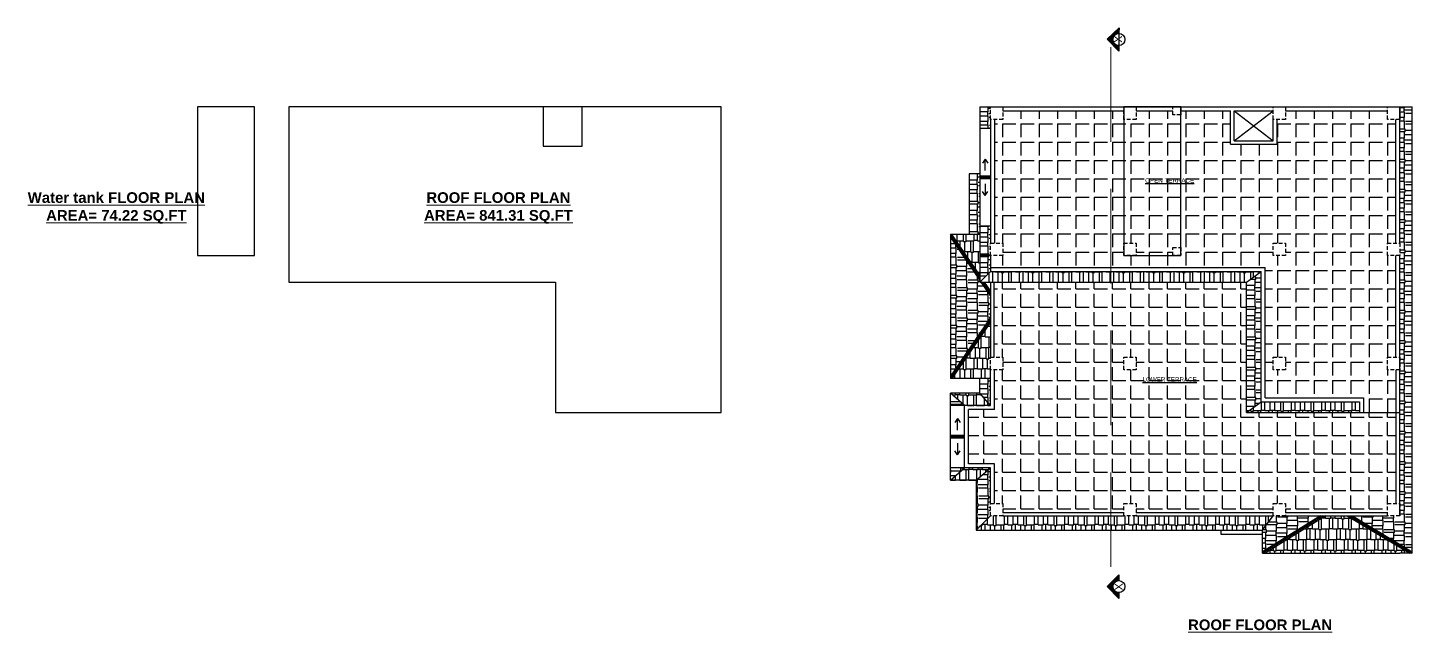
# Model space of a CAD drawing. Header units: inches. Extents: x 3672 to 10975, y -27382 to -746.
# Drawn here: x 7305 to 8862, y -27382 to -26702 of the extents above; entities that cross this region are included whole.
import ezdxf

# ---------------------------------------------------------------- set-up
doc = ezdxf.new("R2010")
doc.units = ezdxf.units.IN
doc.header["$LTSCALE"] = 17
doc.header["$MEASUREMENT"] = 0
doc.linetypes.add('21_FP_00$0$HIDDEN', pattern=[0.375, 0.25, -0.125])
doc.linetypes.add('PHANTOM2', pattern=[1.25, 0.625, -0.125, 0.125, -0.125, 0.125, -0.125])
for name, color, linetype, lineweight in [('25 BOT BAR', 12, 'Continuous', 25), ('aa_section_line', 2, 'PHANTOM2', 13), ('DOOR & WIN', 1, 'Continuous', 25), ('OUTLINE', 1, 'Continuous', 25), ('TEXT', 231, 'Continuous', 20)]:
    doc.layers.add(name, color=color, linetype=linetype, lineweight=lineweight)
doc.layers.add('A-Sect-Iden', color=111, linetype='Continuous')
doc.styles.add('HEADING', font='swissel.ttf')
pattern_1 = [(0, (-1622.927, -4452.103), (25.5, 12), [6, -5, 7, -3, 9, -4]), (0, (-1616.927, -4451.603), (25.5, 12), [5, -19, 4, -6]), (0, (-1604.927, -4452.853), (25.5, 12), [3, -31]), (90, (-1622.927, -4452.103), (-8.5, 12), [11.5, -36.5]), (90, (-1616.927, -4452.103), (-8.5, 12), [11.25, -36.75]), (90, (-1611.927, -4452.103), (-8.5, 12), [10.5, -37.5]), (90, (-1604.927, -4452.853), (-8.5, 12), [11.5, -36.5]), (90, (-1601.927, -4452.853), (-8.5, 12), [11.5, -36.5]), (90, (-1592.927, -4452.103), (-8.5, 12), [11, -37])]
pattern_2 = [(0, (-1622.927, -4452.103), (0, 20.625), [15, -5.625]), (90, (-1622.927, -4452.103), (-20.625, 1e-15), [15, -5.625])]
pattern_3 = [(270, (-1622.927, -4452.103), (20.625, -4e-15), [15, -5.625]), (0, (-1622.927, -4452.103), (5e-15, 20.625), [15, -5.625])]
pattern_4 = [(90, (-1622.927, -5629.158), (-12, 25.5), [6, -5, 7, -3, 9, -4]), (90, (-1623.427, -5623.158), (-12, 25.5), [5, -19, 4, -6]), (90, (-1622.177, -5611.158), (-12, 25.5), [3, -31]), (180, (-1622.927, -5629.158), (-12, -8.5), [11.5, -36.5]), (180, (-1622.927, -5623.158), (-12, -8.5), [11.25, -36.75]), (180, (-1622.927, -5618.158), (-12, -8.5), [10.5, -37.5]), (180, (-1622.177, -5611.158), (-12, -8.5), [11.5, -36.5]), (180, (-1622.177, -5608.158), (-12, -8.5), [11.5, -36.5]), (180, (-1622.927, -5599.158), (-12, -8.5), [11, -37])]
pattern_5 = [(90, (-1622.927, -4452.103), (-12, 25.5), [6, -5, 7, -3, 9, -4]), (90, (-1623.427, -4446.103), (-12, 25.5), [5, -19, 4, -6]), (90, (-1622.177, -4434.103), (-12, 25.5), [3, -31]), (180, (-1622.927, -4452.103), (-12, -8.5), [11.5, -36.5]), (180, (-1622.927, -4446.103), (-12, -8.5), [11.25, -36.75]), (180, (-1622.927, -4441.103), (-12, -8.5), [10.5, -37.5]), (180, (-1622.177, -4434.103), (-12, -8.5), [11.5, -36.5]), (180, (-1622.177, -4431.103), (-12, -8.5), [11.5, -36.5]), (180, (-1622.927, -4422.103), (-12, -8.5), [11, -37])]
pattern_6 = [(0, (-1622.927, -5629.158), (25.5, 12), [6, -5, 7, -3, 9, -4]), (0, (-1616.927, -5628.658), (25.5, 12), [5, -19, 4, -6]), (0, (-1604.927, -5629.908), (25.5, 12), [3, -31]), (90, (-1622.927, -5629.158), (-8.5, 12), [11.5, -36.5]), (90, (-1616.927, -5629.158), (-8.5, 12), [11.25, -36.75]), (90, (-1611.927, -5629.158), (-8.5, 12), [10.5, -37.5]), (90, (-1604.927, -5629.908), (-8.5, 12), [11.5, -36.5]), (90, (-1601.927, -5629.908), (-8.5, 12), [11.5, -36.5]), (90, (-1592.927, -5629.158), (-8.5, 12), [11, -37])]
pattern_7 = [(0, (-1622.927, -8396.556), (25.5, 12), [6, -5, 7, -3, 9, -4]), (0, (-1616.927, -8396.056), (25.5, 12), [5, -19, 4, -6]), (0, (-1604.927, -8397.306), (25.5, 12), [3, -31]), (90, (-1622.927, -8396.556), (-8.5, 12), [11.5, -36.5]), (90, (-1616.927, -8396.556), (-8.5, 12), [11.25, -36.75]), (90, (-1611.927, -8396.556), (-8.5, 12), [10.5, -37.5]), (90, (-1604.927, -8397.306), (-8.5, 12), [11.5, -36.5]), (90, (-1601.927, -8397.306), (-8.5, 12), [11.5, -36.5]), (90, (-1592.927, -8396.556), (-8.5, 12), [11, -37])]
pattern_8 = [(90, (-1622.927, -8396.556), (-12, 25.5), [6, -5, 7, -3, 9, -4]), (90, (-1623.427, -8390.556), (-12, 25.5), [5, -19, 4, -6]), (90, (-1622.177, -8378.556), (-12, 25.5), [3, -31]), (180, (-1622.927, -8396.556), (-12, -8.5), [11.5, -36.5]), (180, (-1622.927, -8390.556), (-12, -8.5), [11.25, -36.75]), (180, (-1622.927, -8385.556), (-12, -8.5), [10.5, -37.5]), (180, (-1622.177, -8378.556), (-12, -8.5), [11.5, -36.5]), (180, (-1622.177, -8375.556), (-12, -8.5), [11.5, -36.5]), (180, (-1622.927, -8366.556), (-12, -8.5), [11, -37])]
pattern_9 = [(90, (-2469.849, -6522.477), (-12, 25.5), [6, -5, 7, -3, 9, -4]), (90, (-2470.349, -6516.477), (-12, 25.5), [5, -19, 4, -6]), (90, (-2469.099, -6504.477), (-12, 25.5), [3, -31]), (180, (-2469.849, -6522.477), (-12, -8.5), [11.5, -36.5]), (180, (-2469.849, -6516.477), (-12, -8.5), [11.25, -36.75]), (180, (-2469.849, -6511.477), (-12, -8.5), [10.5, -37.5]), (180, (-2469.099, -6504.477), (-12, -8.5), [11.5, -36.5]), (180, (-2469.099, -6501.477), (-12, -8.5), [11.5, -36.5]), (180, (-2469.849, -6492.477), (-12, -8.5), [11, -37])]
pattern_10 = [(0, (-2469.849, -6522.477), (25.5, 12), [6, -5, 7, -3, 9, -4]), (0, (-2463.849, -6521.977), (25.5, 12), [5, -19, 4, -6]), (0, (-2451.849, -6523.227), (25.5, 12), [3, -31]), (90, (-2469.849, -6522.477), (-8.5, 12), [11.5, -36.5]), (90, (-2463.849, -6522.477), (-8.5, 12), [11.25, -36.75]), (90, (-2458.849, -6522.477), (-8.5, 12), [10.5, -37.5]), (90, (-2451.849, -6523.227), (-8.5, 12), [11.5, -36.5]), (90, (-2448.849, -6523.227), (-8.5, 12), [11.5, -36.5]), (90, (-2439.849, -6522.477), (-8.5, 12), [11, -37])]

msp = doc.modelspace()

# ---------------------------------------------------------------- hatches: boundary and pattern name
at = {"layer": 'A-Sect-Iden', "ltscale": 0.5}
h = msp.add_hatch(dxfattribs=at)
h.set_pattern_fill('ANSI37', color=2, scale=5, style=0)
h.set_pattern_definition([(45, (-17317.18, -32896.2919), (-0.441941738, 0.441941738), []), (135, (-17317.18, -32896.2919), (-0.441941738, -0.441941738), [])])
h.paths.add_polyline_path([(8531.8, -26721.5), (8531.8, -26728), (8518.7, -26714.6), (8532, -26701.5), (8532, -26708, 1)])
h = msp.add_hatch(dxfattribs=at)
h.set_pattern_fill('ANSI37', color=2, scale=5, style=0)
h.set_pattern_definition([(45, (-17317.1554, -33511.6658), (-0.441941738, 0.441941738), []), (135, (-17317.1554, -33511.6658), (-0.441941738, -0.441941738), [])])
h.paths.add_polyline_path([(8531.9, -27336.9), (8531.9, -27343.4), (8518.7, -27330.1), (8531.9, -27316.9), (8531.9, -27323.4, 1)])
at = {"layer": 'OUTLINE'}
h = msp.add_hatch(dxfattribs=at)
h.set_pattern_fill('AR-RSHKE', color=8, angle=90)
h.set_pattern_definition(pattern_5)
h.paths.add_polyline_path([(8375.4, -26814.7), (8387.4, -26814.7), (8387.4, -26804.7), (8387.4, -26790.7), (8375.4, -26790.7)])
h = msp.add_hatch(dxfattribs=at)
h.set_pattern_fill('AR-RSHKE', color=8, angle=90)
h.set_pattern_definition(pattern_4)
h.paths.add_polyline_path([(8833.8, -27250.7), (8794.5, -27250.7), (8861.8, -27291), (8861.8, -26790.7), (8847.8, -26790.7), (8847.8, -26804.7), (8847.8, -26943.7), (8847.8, -26957.7), (8847.8, -27250.7)])
h = msp.add_hatch(dxfattribs=at)
h.set_pattern_fill('ANGLE', color=8, scale=75, angle=270)
h.set_pattern_definition(pattern_3)
h.paths.add_polyline_path([(8522.9, -26795.2), (8401.4, -26795.2), (8401.4, -26804.7), (8391.9, -26804.7), (8391.9, -26943.7), (8401.4, -26943.7), (8401.4, -26957.7), (8387.4, -26957.7), (8387.4, -26971.2), (8522.9, -26971.2)])
h = msp.add_hatch(dxfattribs=at)
h.set_pattern_fill('ANGLE', color=8, scale=75, angle=270)
h.set_pattern_definition(pattern_3)
h.paths.add_polyline_path([(8709.9, -26832.7), (8657.4, -26832.7), (8657.4, -26795.2), (8601.4, -26795.2), (8601.4, -26799.7), (8592.4, -26799.7), (8592.4, -26795.2), (8551.4, -26795.2), (8551.4, -26804.7), (8537.4, -26804.7), (8537.4, -26795.2), (8522.9, -26795.2), (8522.9, -26971.2), (8696.4, -26971.2), (8696.4, -27117.7), (8806.8, -27117.7), (8806.8, -27134.2), (8843.8, -27134.2), (8843.8, -27086.2), (8833.8, -27086.2), (8833.8, -27072.2), (8843.3, -27072.2), (8843.3, -26957.7), (8833.8, -26957.7), (8833.8, -26943.7), (8843.3, -26943.7), (8843.3, -26804.7), (8833.8, -26804.7), (8833.8, -26795.2), (8719.4, -26795.2), (8719.4, -26804.7), (8709.9, -26804.7)])
h.paths.add_polyline_path([(8719.4, -26943.7), (8719.4, -26957.7), (8705.4, -26957.7), (8705.4, -26943.7)], flags=16)
h.paths.add_polyline_path([(8601.4, -26948.7), (8601.4, -26957.7), (8592.4, -26957.7), (8592.4, -26948.7)], flags=16)
h.paths.add_polyline_path([(8551.4, -26943.7), (8551.4, -26957.7), (8537.4, -26957.7), (8537.4, -26943.7)], flags=16)
h.paths.add_polyline_path([(8719.4, -27072.2), (8719.4, -27086.2), (8705.4, -27086.2), (8705.4, -27072.2)], flags=16)
h.paths.add_polyline_path([(8560.2, -26878.1), (8617.8, -26878.1), (8617.8, -26867.8), (8560.2, -26867.8)], flags=24)
h = msp.add_hatch(dxfattribs=at)
h.set_pattern_fill('AR-RSHKE', color=8, angle=90)
h.set_pattern_definition(pattern_8)
h.paths.add_polyline_path([(8363.4, -26934), (8375.4, -26934), (8375.4, -26865.7), (8363.4, -26865.7)])
h = msp.add_hatch(dxfattribs=at)
h.set_pattern_fill('AR-RSHKE', color=8)
h.set_pattern_definition(pattern_6)
h.paths.add_polyline_path([(8375.4, -26934), (8344.2, -26934), (8375.4, -26979.7)])
h = msp.add_hatch(dxfattribs=at)
h.set_pattern_fill('AR-RSHKE', color=8, angle=90)
h.set_pattern_definition(pattern_5)
h.paths.add_polyline_path([(8387.4, -26924.7), (8375.4, -26924.7), (8375.4, -26987.7), (8387.4, -26975.7)])
h = msp.add_hatch(dxfattribs=at)
h.set_pattern_fill('AR-RSHKE', color=8, angle=90)
h.set_pattern_definition(pattern_4)
h.paths.add_polyline_path([(8377.2, -26987.7), (8375.4, -26987.7), (8375.4, -26985), (8342.4, -26936.6), (8342.4, -27093.3), (8387.4, -27027.3), (8387.4, -27002.6)])
h = msp.add_hatch(dxfattribs=at)
h.set_pattern_fill('AR-RSHKE', color=8)
h.set_pattern_definition(pattern_1)
h.paths.add_polyline_path([(8387.4, -26975.7), (8375.4, -26987.7), (8522.9, -26987.7), (8522.9, -26975.7)])
h.paths.add_polyline_path([(8522.9, -26975.7), (8522.9, -26987.7), (8675.4, -26987.7), (8691.9, -26975.7)])
h = msp.add_hatch(dxfattribs=at)
h.set_pattern_fill('AR-RSHKE', color=8, angle=90)
h.set_pattern_definition(pattern_5)
h.paths.add_polyline_path([(8675.4, -27134.2), (8691.9, -27122.2), (8691.9, -26975.7), (8675.4, -26987.7)])
h = msp.add_hatch(dxfattribs=at)
h.set_pattern_fill('ANGLE', color=8, scale=75)
h.set_pattern_definition(pattern_2)
h.paths.add_polyline_path([(8391.9, -27131), (8362.9, -27131), (8362.9, -27192), (8391.9, -27192), (8391.9, -27236.7), (8401.4, -27236.7), (8401.4, -27246.7), (8522.9, -27246.7), (8522.9, -26987.7), (8391.4, -26987.7), (8391.4, -27072.2), (8401.4, -27072.2), (8401.4, -27086.2), (8391.9, -27086.2)])
h = msp.add_hatch(dxfattribs=at)
h.set_pattern_fill('ANGLE', color=8, scale=75)
h.set_pattern_definition(pattern_2)
h.paths.add_polyline_path([(8705.4, -27246.7), (8705.4, -27236.7), (8719.4, -27236.7), (8719.4, -27246.7), (8833.8, -27246.7), (8833.8, -27236.7), (8843.8, -27236.7), (8843.8, -27134.2), (8675.4, -27134.2), (8675.4, -26987.7), (8522.9, -26987.7), (8522.9, -27246.7), (8537.4, -27246.7), (8537.4, -27236.7), (8551.4, -27236.7), (8551.4, -27246.7)])
h.paths.add_polyline_path([(8551.4, -27086.2), (8537.4, -27086.2), (8537.4, -27072.2), (8551.4, -27072.2)], flags=16)
h.paths.add_polyline_path([(8557.2, -27101.9), (8620.7, -27101.9), (8620.7, -27091.6), (8557.2, -27091.6)], flags=24)
h = msp.add_hatch(dxfattribs=at)
h.set_pattern_fill('AR-RSHKE', color=8)
h.set_pattern_definition(pattern_6)
h.paths.add_polyline_path([(8387.4, -27072.2), (8387.4, -27032.6), (8344.2, -27096), (8387.4, -27096), (8387.4, -27086.2)])
h = msp.add_hatch(dxfattribs=at)
h.set_pattern_fill('AR-RSHKE', color=8, angle=90)
h.set_pattern_definition(pattern_8)
h.paths.add_polyline_path([(8387.4, -27096), (8375.4, -27096), (8375.4, -27112.5), (8387.4, -27126.5)])
h = msp.add_hatch(dxfattribs=at)
h.set_pattern_fill('AR-RSHKE', color=8, angle=90)
h.set_pattern_definition(pattern_9)
h.paths.add_polyline_path([(8342.4, -27112.5), (8342.4, -27126.5), (8358.4, -27126.5)])
h = msp.add_hatch(dxfattribs=at)
h.set_pattern_fill('AR-RSHKE', color=8)
h.set_pattern_definition(pattern_10)
h.paths.add_polyline_path([(8375.4, -27112.5), (8342.4, -27112.5), (8358.4, -27126.5), (8387.4, -27126.5)])
h = msp.add_hatch(dxfattribs=at)
h.set_pattern_fill('AR-RSHKE', color=8)
h.set_pattern_definition(pattern_1)
h.paths.add_polyline_path([(8802.3, -27134.2), (8802.3, -27122.2), (8691.9, -27122.2), (8675.4, -27134.2)])
h = msp.add_hatch(dxfattribs=at)
h.set_pattern_fill('AR-RSHKE', color=8, angle=90)
h.set_pattern_definition(pattern_9)
h.paths.add_polyline_path([(8358.4, -27196.5), (8342.4, -27196.5), (8342.4, -27210.5)])
h = msp.add_hatch(dxfattribs=at)
h.set_pattern_fill('AR-RSHKE', color=8)
h.set_pattern_definition(pattern_10)
h.paths.add_polyline_path([(8387.4, -27196.5), (8358.4, -27196.5), (8342.4, -27210.5), (8371.4, -27210.5)])
h = msp.add_hatch(dxfattribs=at)
h.set_pattern_fill('AR-RSHKE', color=8, angle=90)
h.set_pattern_definition(pattern_8)
h.paths.add_polyline_path([(8387.4, -27196.5), (8371.4, -27210.5), (8371.4, -27266.7), (8387.4, -27250.7), (8387.4, -27236.7)])
h = msp.add_hatch(dxfattribs=at)
h.set_pattern_fill('AR-RSHKE', color=8)
h.set_pattern_definition(pattern_7)
h.paths.add_polyline_path([(8522.9, -27250.7), (8401.4, -27250.7), (8387.4, -27250.7), (8371.4, -27266.7), (8522.9, -27266.7)])
h = msp.add_hatch(dxfattribs=at)
h.set_pattern_fill('AR-RSHKE', color=8)
h.set_pattern_definition(pattern_7)
h.paths.add_polyline_path([(8705.4, -27250.7), (8551.4, -27250.7), (8537.4, -27250.7), (8522.9, -27250.7), (8522.9, -27266.7), (8693.4, -27266.7)])
h = msp.add_hatch(dxfattribs=at)
h.set_pattern_fill('AR-RSHKE', color=8, angle=90)
h.set_pattern_definition(pattern_4)
h.paths.add_polyline_path([(8758.7, -27250.7), (8719.4, -27250.7), (8705.4, -27250.7), (8693.4, -27266.7), (8693.4, -27291)])
h = msp.add_hatch(dxfattribs=at)
h.set_pattern_fill('AR-RSHKE', color=8)
h.set_pattern_definition(pattern_6)
h.paths.add_polyline_path([(8788.7, -27250.7), (8764.5, -27250.7), (8696.2, -27292.7), (8847.8, -27292.7), (8858.9, -27292.7)])

# ---------------------------------------------------------------- linework, layer by layer
at = {"layer": '25 BOT BAR'}
for p, q in [((8375.4, -26790.7), (8375.4, -26987.7)), ((8375.4, -26790.7), (8537.4, -26790.7)), ((8375.4, -26790.7), (8387.4, -26790.7)), ((8601.4, -26790.7), (8537.4, -26790.7)), ((8537.4, -26790.7), (8537.4, -26957.7)), ((8601.4, -26957.7), (8601.4, -26790.7)), ((8847.8, -26790.7), (8861.8, -26790.7)), ((8387.4, -26804.7), (8387.4, -26943.7)), ((8391.9, -26804.7), (8391.9, -26943.7)), ((8401.4, -26795.2), (8537.4, -26795.2)), ((8657.4, -26832.7), (8657.4, -26795.2)), ((8661.4, -26828.7), (8705.4, -26795.2)), ((8661.4, -26795.2), (8705.4, -26828.7)), ((8375.4, -26814.7), (8387.4, -26814.7)), ((8363.4, -26865.7), (8363.4, -26934)), ((8375.4, -26865.7), (8363.4, -26865.7)), ((8375.4, -26868.2), (8387.4, -26868.2)), ((8375.4, -26869.7), (8387.4, -26869.7)), ((8375.4, -26871.2), (8387.4, -26871.2)), ((8342.4, -26934), (8342.4, -27096)), ((8375.4, -26934), (8342.4, -26934)), ((8375.4, -26982.4), (8342.4, -26934)), ((8375.4, -26979.7), (8344.2, -26934)), ((8387.4, -26924.7), (8375.4, -26924.7)), ((8375.4, -26985), (8342.4, -26936.6)), ((8387.4, -26957.7), (8375.4, -26957.7)), ((8387.4, -26957.7), (8387.4, -26975.7)), ((8537.4, -26957.7), (8601.4, -26957.7)), ((8387.4, -26975.7), (8375.4, -26987.7)), ((8387.4, -26971.2), (8696.4, -26971.2)), ((8387.4, -26975.7), (8691.9, -26975.7)), ((8675.4, -26987.7), (8691.9, -26975.7)), ((8691.9, -27122.2), (8691.9, -26975.7)), ((8696.4, -27117.7), (8696.4, -26971.2)), ((8375.4, -26987.7), (8675.4, -26987.7)), ((8387.4, -27002.6), (8377.2, -26987.7)), ((8387.4, -27000), (8379, -26987.7)), ((8387.4, -26997.3), (8380.8, -26987.7)), ((8387.4, -26987.7), (8387.4, -27072.2)), ((8391.4, -26987.7), (8391.4, -27072.2)), ((8675.4, -27134.2), (8675.4, -26987.7)), ((8387.4, -27027.3), (8342.4, -27093.3)), ((8387.4, -27030), (8342.4, -27096)), ((8387.4, -27032.6), (8344.2, -27096)), ((8387.4, -27126.5), (8387.4, -27086.2)), ((8391.9, -27131), (8391.9, -27086.2)), ((8387.4, -27096), (8342.4, -27096)), ((8375.4, -27112.5), (8375.4, -27096)), ((8375.4, -27112.5), (8342.4, -27112.5)), ((8342.4, -27210.5), (8342.4, -27112.5)), ((8358.4, -27126.5), (8342.4, -27112.5)), ((8387.4, -27126.5), (8375.4, -27112.5)), ((8696.4, -27117.7), (8806.8, -27117.7)), ((8806.8, -27117.7), (8806.8, -27134.2)), ((8387.4, -27126.5), (8342.4, -27126.5)), ((8358.4, -27196.5), (8358.4, -27126.5)), ((8391.9, -27131), (8362.9, -27131)), ((8362.9, -27192), (8362.9, -27131)), ((8675.4, -27134.2), (8691.9, -27122.2)), ((8675.4, -27134.2), (8847.8, -27134.2)), ((8691.9, -27122.2), (8802.3, -27122.2)), ((8802.3, -27122.2), (8802.3, -27134.2)), ((8358.4, -27160), (8342.4, -27160)), ((8358.4, -27161.5), (8342.4, -27161.5)), ((8358.4, -27163), (8342.4, -27163)), ((8387.4, -27196.5), (8342.4, -27196.5)), ((8342.4, -27210.5), (8358.4, -27196.5)), ((8391.9, -27192), (8362.9, -27192)), ((8371.4, -27210.5), (8387.4, -27196.5)), ((8387.4, -27236.7), (8387.4, -27196.5)), ((8391.9, -27236.7), (8391.9, -27192)), ((8371.4, -27210.5), (8342.4, -27210.5)), ((8371.4, -27210.5), (8371.4, -27266.7)), ((8371.4, -27266.7), (8387.4, -27250.7)), ((8401.4, -27246.7), (8537.4, -27246.7)), ((8401.4, -27250.7), (8537.4, -27250.7)), ((8693.4, -27266.7), (8705.4, -27250.7)), ((8758.7, -27250.7), (8693.4, -27291)), ((8761.6, -27250.7), (8693.4, -27292.7)), ((8764.5, -27250.7), (8696.2, -27292.7)), ((8719.4, -27246.7), (8833.8, -27246.7)), ((8719.4, -27250.7), (8833.8, -27250.7)), ((8761.6, -27250.7), (8791.6, -27250.7)), ((8788.7, -27250.7), (8858.9, -27292.7)), ((8791.6, -27250.7), (8861.8, -27292.7)), ((8794.5, -27250.7), (8861.8, -27291)), ((8847.8, -27250.7), (8847.8, -27250.7)), ((8646.8, -27271.7), (8646.8, -27266.7)), ((8693.4, -27271.7), (8646.8, -27271.7)), ((8693.4, -27292.7), (8693.4, -27266.7)), ((8861.8, -27292.7), (8847.8, -27292.7))]:
    msp.add_line(p, q, dxfattribs=at)
for points in [[(7559.8, -26957.7), (7559.8, -26790.7), (7495.8, -26790.7), (7495.8, -26957.7)], [(8084.8, -26790.7), (7598.4, -26790.7), (7598.4, -26987.7), (7898.4, -26987.7), (7898.4, -27134.2), (8084.8, -27134.2)], [(7928.4, -26790.7), (7884.4, -26790.7), (7884.4, -26834.7), (7928.4, -26834.7)]]:
    msp.add_lwpolyline(points, close=True, dxfattribs=at)
at = {"layer": '25 BOT BAR', "linetype": '21_FP_00$0$HIDDEN'}
for points in [[(8387.4, -26790.7), (8401.4, -26790.7), (8401.4, -26804.7), (8387.4, -26804.7)], [(8537.4, -26790.7), (8551.4, -26790.7), (8551.4, -26804.7), (8537.4, -26804.7)], [(8601.4, -26799.7), (8592.4, -26799.7), (8592.4, -26790.7), (8601.4, -26790.7)], [(8705.4, -26790.7), (8719.4, -26790.7), (8719.4, -26804.7), (8705.4, -26804.7)], [(8833.8, -26790.7), (8847.8, -26790.7), (8847.8, -26804.7), (8833.8, -26804.7)], [(8387.4, -26943.7), (8401.4, -26943.7), (8401.4, -26957.7), (8387.4, -26957.7)], [(8537.4, -26943.7), (8551.4, -26943.7), (8551.4, -26957.7), (8537.4, -26957.7)], [(8601.4, -26957.7), (8592.4, -26957.7), (8592.4, -26948.7), (8601.4, -26948.7)], [(8705.4, -26943.7), (8719.4, -26943.7), (8719.4, -26957.7), (8705.4, -26957.7)], [(8833.8, -26943.7), (8847.8, -26943.7), (8847.8, -26957.7), (8833.8, -26957.7)], [(8387.4, -27072.2), (8401.4, -27072.2), (8401.4, -27086.2), (8387.4, -27086.2)], [(8537.4, -27072.2), (8551.4, -27072.2), (8551.4, -27086.2), (8537.4, -27086.2)], [(8705.4, -27072.2), (8719.4, -27072.2), (8719.4, -27086.2), (8705.4, -27086.2)], [(8833.8, -27072.2), (8847.8, -27072.2), (8847.8, -27086.2), (8833.8, -27086.2)], [(8387.4, -27236.7), (8401.4, -27236.7), (8401.4, -27250.7), (8387.4, -27250.7)], [(8537.4, -27236.7), (8551.4, -27236.7), (8551.4, -27250.7), (8537.4, -27250.7)], [(8705.4, -27236.7), (8719.4, -27236.7), (8719.4, -27250.7), (8705.4, -27250.7)], [(8833.8, -27236.7), (8847.8, -27236.7), (8847.8, -27250.7), (8833.8, -27250.7)]]:
    msp.add_lwpolyline(points, close=True, dxfattribs=at)
at = {"layer": 'A-Sect-Iden', "ltscale": 0.5}
for points in [[(8532, -26707), (8531.8, -26728), (8518.7, -26714.6), (8532.1, -26701.5), (8532, -26707)], [(8531.9, -27336.9), (8531.9, -27343.4), (8518.7, -27330.1), (8531.9, -27316.9), (8531.9, -27323.4)]]:
    msp.add_lwpolyline(points, dxfattribs=at)
for centre in [(8531.9, -26714.8), (8531.9, -27330.1)]:
    msp.add_circle(centre, 6.75, dxfattribs=at)
at = {"layer": 'aa_section_line', "linetype": '21_FP_00$0$HIDDEN', "ltscale": 25}
msp.add_line((8522.9, -26723.5), (8522.9, -27317.3), dxfattribs=at)
at = {"layer": 'DOOR & WIN'}
for p, q in [((8537.4, -26790.7), (8847.8, -26790.7)), ((8847.8, -26943.7), (8847.8, -26790.7)), ((8861.8, -27292.7), (8861.8, -26790.7)), ((8551.4, -26795.2), (8592.4, -26795.2)), ((8601.4, -26795.2), (8657.4, -26795.2)), ((8661.4, -26795.2), (8705.4, -26795.2)), ((8719.4, -26795.2), (8833.8, -26795.2)), ((8843.3, -26943.7), (8843.3, -26804.7)), ((8657.4, -26832.7), (8709.9, -26832.7)), ((8661.4, -26828.7), (8705.4, -26828.7)), ((8843.3, -27072.2), (8843.3, -26957.7)), ((8847.8, -27250.7), (8847.8, -26957.7)), ((8843.8, -27236.7), (8843.8, -27086.2)), ((8551.4, -27246.7), (8705.4, -27246.7)), ((8551.4, -27250.7), (8705.4, -27250.7)), ((8371.4, -27266.7), (8693.4, -27266.7)), ((8693.4, -27292.7), (8847.8, -27292.7))]:
    msp.add_line(p, q, dxfattribs=at)
at = {"layer": 'OUTLINE'}
for p, q in [((8661.4, -26828.7), (8661.4, -26795.2)), ((8705.4, -26828.7), (8705.4, -26804.7)), ((8709.9, -26832.7), (8709.9, -26804.7)), ((8381.4, -26849.3), (8378.4, -26853.8)), ((8381.4, -26862.3), (8381.4, -26849.3)), ((8381.4, -26849.3), (8384.4, -26853.8)), ((8381.4, -26890.1), (8378.4, -26885.6)), ((8381.4, -26877.1), (8381.4, -26890.1)), ((8381.4, -26890.1), (8384.4, -26885.6)), ((8350.4, -27141), (8347.4, -27145.5)), ((8350.4, -27154), (8350.4, -27141)), ((8350.4, -27141), (8353.4, -27145.5)), ((8350.4, -27181.9), (8347.4, -27177.4)), ((8350.4, -27168.9), (8350.4, -27181.9)), ((8350.4, -27181.9), (8353.4, -27177.4))]:
    msp.add_line(p, q, dxfattribs=at)

# ---------------------------------------------------------------- texts
at = {"layer": 'A-Sect-Iden', "ltscale": 0.5, "char_height": 9, "width": 12.25, "attachment_point": 5, "style": 'HEADING'}
for insert, rotation in [((8530.8, -26714.4), 269.2631), ((8531.5, -27330.3), 269.8551)]:
    msp.add_mtext('X', dxfattribs=dict(at, insert=insert, rotation=rotation))
at = {"layer": 'DOOR & WIN', "char_height": 5, "attachment_point": 5}
for s, insert in [('{\\fArial TUR|b0|i0|c0|p34;\\L\\C7;OPEN TERRACE}', (8589, -26873.3)), ('{\\fArial TUR|b0|i0|c0|p34;\\L\\C7;LOWER TERRACE}', (8589, -27097.1))]:
    msp.add_mtext(s, dxfattribs=dict(at, insert=insert))
at = {"layer": 'TEXT', "char_height": 12, "width": 396.298, "attachment_point": 2}
for s, insert in [('{\\fArial|b1|i0|c0|p34;\\LWater tank FLOOR PLAN \\PAREA= 74.22 SQ.FT}', (7404.6, -26886.6)), ('{\\fArial|b1|i0|c0|p34;\\LROOF FLOOR PLAN \\PAREA= 841.31 SQ.FT}', (7834.2, -26886.6)), ('{\\fArial|b1|i0|c0|p34;\\LROOF FLOOR PLAN }', (8690.7, -27367.1))]:
    msp.add_mtext(s, dxfattribs=dict(at, insert=insert))

doc.saveas('drawing.dxf')
